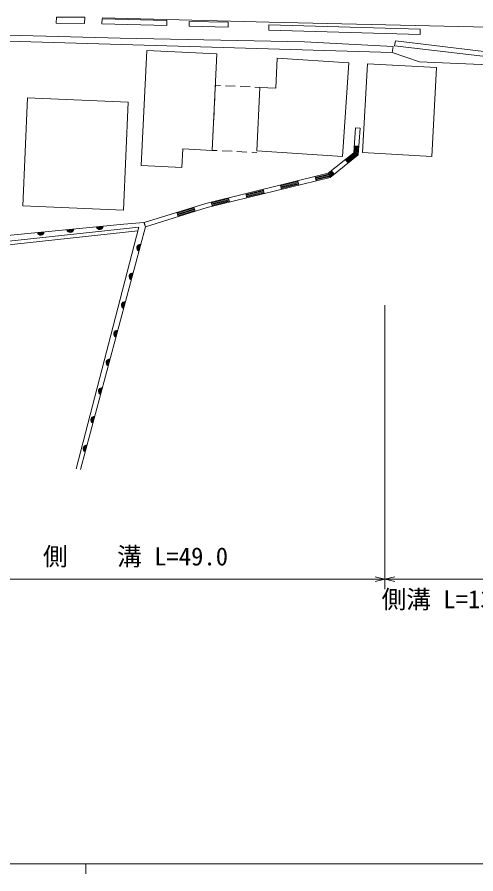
# Model space of a CAD drawing. Units: millimetres, scale not verified. Extents: x 40000 to 680000, y 20000 to 380000.
# Drawn here: x 161064 to 207474, y 204000 to 290573 of the extents above; entities that cross this region are included whole.
import ezdxf
from ezdxf.enums import TextEntityAlignment as Align

# ---------------------------------------------------------------- set-up
doc = ezdxf.new("R2010")
doc.units = ezdxf.units.MM
doc.header["$LTSCALE"] = 1000
for name, color, linetype, lineweight in [('M-BGD', 7, 'Continuous', 13), ('M-BMK-OTRS', 5, 'Continuous', 13), ('M-STR-HTXT', 7, 'Continuous', 13), ('M-STR-STRD', 7, 'Continuous', 13), ('M-TTL-BAND', 7, 'Continuous', 13)]:
    doc.layers.add(name, color=color, linetype=linetype, lineweight=lineweight)
doc.styles.add('ＭＳ ゴシック', font='')
doc.styles.get('ＭＳ ゴシック').set_extended_font_data('MS Gothic')

msp = doc.modelspace()

# ---------------------------------------------------------------- linework, layer by layer
at = {"layer": 'M-BGD'}
for p, q in [((187373, 286420), (194614, 285947)), ((181120, 283689), (181081, 282898)), ((181628, 283665), (181120, 283689)), ((183127, 283591), (182128, 283640)), ((184625, 283518), (183626, 283567)), ((185633, 283468), (185124, 283493)), ((161658, 271512), (162131, 282426)), ((172289, 281986), (162131, 282426)), ((181057, 282398), (181008, 281400)), ((171817, 271072), (172289, 281986)), ((180983, 280900), (180934, 279901)), ((180910, 279402), (180861, 278403)), ((195309, 279373), (195118, 276875)), ((195758, 279339), (195309, 279373)), ((195758, 279339), (195552, 276647)), ((180837, 277904), (180798, 277112)), ((180798, 277112), (181306, 277087)), ((181806, 277063), (182804, 277014)), ((195621, 277544), (195172, 277579)), ((195205, 276830), (195262, 277572)), ((195352, 277565), (195292, 276784)), ((195379, 276738), (195441, 277558)), ((195531, 277551), (195465, 276693)), ((183304, 276989), (184303, 276940)), ((184802, 276916), (185311, 276891)), ((195118, 276875), (192545, 274796)), ((195552, 276647), (192749, 274383)), ((194550, 275837), (194267, 276187)), ((195205, 276830), (194324, 276117)), ((194380, 276047), (195292, 276784)), ((195379, 276738), (194437, 275977)), ((194493, 275907), (195465, 276693)), ((192545, 274796), (180161, 271757)), ((191306, 274029), (191199, 274466)), ((192586, 274713), (191220, 274378)), ((191242, 274291), (192627, 274631)), ((192668, 274548), (191263, 274203)), ((191285, 274116), (192709, 274465)), ((192586, 274713), (192923, 274986)), ((192980, 274916), (192627, 274631)), ((192668, 274548), (193037, 274846)), ((193093, 274776), (192709, 274465)), ((193150, 274706), (192867, 275056)), ((192749, 274383), (180282, 271323)), ((187703, 273608), (187810, 273170)), ((189472, 273949), (187724, 273520)), ((189494, 273862), (187745, 273433)), ((189515, 273774), (187767, 273345)), ((189536, 273687), (187788, 273258)), ((189558, 273600), (189451, 274037)), ((184206, 272749), (184314, 272312)), ((185976, 273091), (184228, 272662)), ((185997, 273004), (184249, 272575)), ((186019, 272916), (184271, 272487)), ((186040, 272829), (184292, 272400)), ((186062, 272741), (185954, 273178)), ((180710, 271891), (180817, 271454)), ((182480, 272233), (180732, 271804)), ((182501, 272146), (180753, 271717)), ((182523, 272058), (180774, 271629)), ((182544, 271971), (180796, 271542)), ((182565, 271883), (182458, 272320)), ((171817, 271072), (161658, 271512)), ((180161, 271757), (173910, 269821)), ((180282, 271323), (174043, 269391)), ((178983, 271297), (177263, 270765)), ((179009, 271211), (177290, 270679)), ((179036, 271125), (177316, 270593)), ((179062, 271040), (177343, 270507)), ((179089, 270954), (178956, 271383)), ((177237, 270851), (177370, 270421)), ((167041, 244938), (173383, 269357)), ((174043, 269391), (173910, 269821))]:
    msp.add_line(p, q, dxfattribs=at)
for points in [[(150117, 289034), (171481, 288462), (190134, 288074), (199115, 287605), (198991, 286985), (175078, 287691), (158962, 288187)], [(212206, 286624), (199346, 288163), (199241, 287688), (212174, 286152)], [(174187, 287206), (173617, 275567), (177721, 275366)], [(180798, 277112), (181275, 286859), (174187, 287206)], [(198991, 286985), (201773, 286060), (210324, 285680), (213483, 285339), (217220, 284674), (219484, 284104), (221765, 283344)], [(194614, 285947), (193996, 276494), (185322, 277060), (185633, 283468)], [(185633, 283468), (187235, 283384), (187373, 286420)], [(177721, 275366), (177813, 277258), (180798, 277112)], [(153650, 271694), (152058, 267727), (171863, 269646)], [(146449, 267320), (147916, 267062), (152374, 267083), (173383, 269357)], [(171863, 269646), (173869, 269823), (174043, 269391), (167471, 244870)], [(146387, 266970), (147886, 266706), (152394, 266728), (173287, 268989)]]:
    msp.add_lwpolyline(points, dxfattribs=at)
msp.add_lwpolyline([(196502, 285864), (196003, 276886), (203007, 276496), (203506, 285475)], close=True, dxfattribs=at)
for centre, radius, start, end in [((169420, 269464), 354, 194.33191, 356.73708), ((169420, 269464), 283, 196.55594, 354.51304), ((169420, 269464), 212, 200.30227, 350.76672), ((169420, 269464), 142, 208.014, 343.05499), ((169420, 269464), 100, 218.33166, 332.73733), ((163448, 268885), 354, 194.33191, 356.73708), ((163448, 268885), 283, 196.55594, 354.51304), ((163448, 268885), 212, 200.30227, 350.76672), ((163448, 268885), 142, 208.014, 343.05499), ((163448, 268885), 100, 218.33166, 332.73733), ((166434, 269174), 354, 194.33191, 356.73708), ((166434, 269174), 283, 196.55594, 354.51304), ((166434, 269174), 212, 200.30227, 350.76672), ((166434, 269174), 142, 208.014, 343.05499), ((166434, 269174), 100, 218.33166, 332.73733), ((173527, 267258), 354, 83.7952, 246.20038), ((173527, 267258), 283, 86.01924, 243.97634), ((173527, 267258), 212, 89.76557, 240.23002), ((173527, 267258), 142, 97.4773, 232.51829), ((173527, 267258), 100, 107.79496, 222.20062), ((172751, 264361), 354, 83.7952, 246.20038), ((172751, 264361), 283, 86.01924, 243.97634), ((172751, 264361), 212, 89.76557, 240.23002), ((172751, 264361), 142, 97.4773, 232.51829), ((172751, 264361), 100, 107.79496, 222.20062), ((171974, 261463), 354, 83.7952, 246.20038), ((171974, 261463), 283, 86.01924, 243.97634), ((171974, 261463), 212, 89.76557, 240.23002), ((171974, 261463), 142, 97.4773, 232.51829), ((171974, 261463), 100, 107.79496, 222.20062), ((171198, 258565), 354, 83.7952, 246.20038), ((171198, 258565), 283, 86.01924, 243.97634), ((171198, 258565), 212, 89.76557, 240.23002), ((171198, 258565), 142, 97.4773, 232.51829), ((171198, 258565), 100, 107.79496, 222.20062), ((170421, 255667), 354, 83.7952, 246.20038), ((170421, 255667), 283, 86.01924, 243.97634), ((170421, 255667), 212, 89.76557, 240.23002), ((170421, 255667), 142, 97.4773, 232.51829), ((170421, 255667), 100, 107.79496, 222.20062), ((169644, 252770), 354, 83.7952, 246.20038), ((169644, 252770), 283, 86.01924, 243.97634), ((169644, 252770), 212, 89.76557, 240.23002), ((169644, 252770), 142, 97.4773, 232.51829), ((169644, 252770), 100, 107.79496, 222.20062), ((168868, 249872), 354, 83.7952, 246.20038), ((168868, 249872), 283, 86.01924, 243.97634), ((168868, 249872), 212, 89.76557, 240.23002), ((168868, 249872), 142, 97.4773, 232.51829), ((168868, 249872), 100, 107.79496, 222.20062), ((168091, 246974), 354, 83.7952, 246.20038), ((168091, 246974), 283, 86.01924, 243.97634), ((168091, 246974), 212, 89.76557, 240.23002), ((168091, 246974), 142, 97.4773, 232.51829), ((168091, 246974), 100, 107.79496, 222.20062)]:
    msp.add_arc(centre, radius, start, end, dxfattribs=at)
at = {"layer": 'M-BMK-OTRS'}
msp.add_lwpolyline([(217585, 289341), (186535, 290079), (169654, 290500)], dxfattribs=at)
at = {"layer": 'M-STR-HTXT'}
for p, q in [((198271, 261484), (198271, 232781)), ((198271, 261284), (198271, 232781)), ((147808, 233781), (198271, 233781)), ((198271, 233781), (197271, 234031)), ((198271, 233781), (197271, 233531)), ((198271, 233781), (199271, 234031)), ((198271, 233781), (211321, 233781)), ((198271, 233781), (199271, 233531))]:
    msp.add_line(p, q, dxfattribs=at)
at = {"layer": 'M-STR-STRD'}
for points in [[(165034, 290573), (167900, 290558), (167897, 289940), (165031, 289956)], [(169658, 290399), (176214, 290225), (176200, 289715), (169644, 289889)], [(178480, 290130), (182423, 290051), (182413, 289575), (178470, 289654)], [(186536, 289796), (201853, 289352), (201838, 288813), (186520, 289256)]]:
    msp.add_lwpolyline(points, close=True, dxfattribs=at)
at = {"layer": 'M-TTL-BAND'}
for p, q in [((40000, 205000), (579000, 205000)), ((168000, 205000), (168000, 204000))]:
    msp.add_line(p, q, dxfattribs=at)

# ---------------------------------------------------------------- texts
at = {"layer": 'M-STR-HTXT', "style": 'ＭＳ ゴシック'}
for s, p in [('側\u3000\u3000溝 L=49.0', (173039, 234612)), ('側溝 L=13.0', (204796, 230281))]:
    msp.add_text(s, height=1833, dxfattribs=at).set_placement(p, align=Align.BOTTOM_CENTER)

doc.saveas('drawing.dxf')
